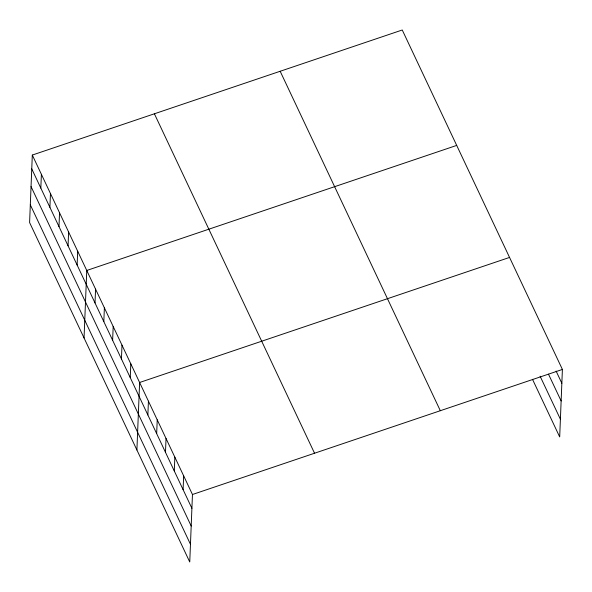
<?xml version="1.0" encoding="UTF-8"?>
<svg xmlns="http://www.w3.org/2000/svg" width="592" height="592" viewBox="0 0 592 592"><rect width="100%" height="100%" fill="white"/><g stroke="black" fill="none" stroke-linecap="round" stroke-linejoin="round"><path stroke-width="0.89" d="M32.308 155.06L29.6 222.555L189.751 562L192.459 494.505L32.308 155.06L402.249 30L562.4 369.445L559.692 436.94L532.497 379.309M40.833 188.101L41.388 174.3M49.906 207.333L50.461 193.532M58.985 226.573L59.533 212.765M68.058 245.806L68.613 232.005M77.13 265.038L77.685 251.237M84.049 337.965L86.765 270.47L456.698 145.41M95.016 302.941L95.571 289.14M103.822 321.611L104.377 307.81M112.635 340.282L113.19 326.481M121.441 358.952L121.996 345.151M130.247 377.622L130.802 363.821M136.9 449.979L139.616 382.491L509.549 257.431M147.867 414.962L148.422 401.161M156.673 433.633L157.228 419.824M165.486 452.303L166.034 438.494M174.292 470.966L174.847 457.165M183.098 489.636L183.653 475.835M192.459 494.505L562.4 369.445M556.103 371.073L561.845 383.246M548.495 374.181L561.135 400.962M540.104 376.201L560.402 419.217M280.171 71.269L440.322 410.715M154.394 113.79L314.544 453.235M31.753 168.868L191.904 508.306M31.043 186.584L191.194 526.029M30.31 204.839L190.461 544.277"/></g></svg>
